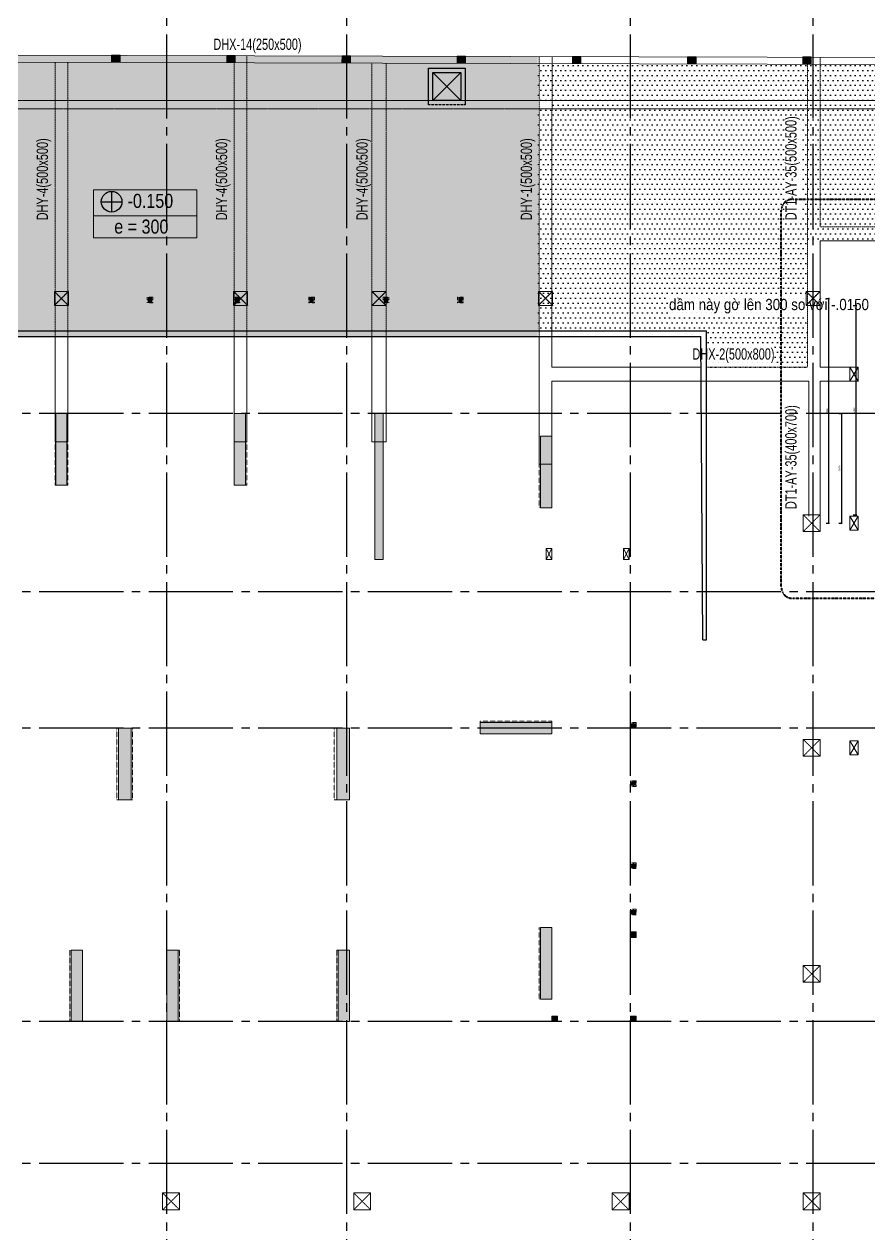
# Model space of a CAD drawing. Header units: millimetres. Extents: x 397144 to 10081729, y 99180 to 1327802.
# Drawn here: x 4982963 to 5013021, y 591356 to 634426 of the extents above; entities that cross this region are included whole.
import ezdxf
from ezdxf.enums import TextEntityAlignment as Align

# ---------------------------------------------------------------- set-up
doc = ezdxf.new("R2010")
doc.units = ezdxf.units.MM
doc.header["$PDSIZE"] = -10
for name, pattern in [('CHG_XX_Cot_Tang 1$0$CENTER', [20.2, 12.7, -2.5, 2.5, -2.5]), ('CHG_XX_Cot_Tang 1$0$CENTER2', [28.575, 19.05, -3.175, 3.175, -3.175]), ('CHG_XX_Cot_Tang 1$0$HIDDEN', [0.375, 0.25, -0.125]), ('CHG_XX_Cot_Tang 1$0$MB_Luoi truc$0$HTT Hidden 21', [3, 2, -1]), ('CHG_XX_Damsan_Tang 1_-0.150$0$HIDDEN', [0.375, 0.25, -0.125]), ('CHG_XX_Damsan_Tang 1_-0.150$0$HTT Hidden 10.5', [1.5, 1, -0.5]), ('CHG_XX_Luoi truc$0$MB_Luoi truc$0$Center101', [13, 10, -1, 1, -1]), ('DIVIDE2', [15.875, 6.35, -3.175, 0, -3.175, 0, -3.175]), ('HIDDEN5', [2.8375, 1.25, -1.5875])]:
    doc.linetypes.add(name, pattern=pattern)
doc.layers.get('0').update_dxf_attribs({"linetype": 'CONTINUOUS'})
doc.layers.get('Defpoints').update_dxf_attribs({"color": 12, "linetype": 'CONTINUOUS'})
for name, color, linetype, lineweight in [('$0$DBAO', 3, 'CONTINUOUS', 13), ('$0$TTP-TEXT', 30, 'CONTINUOUS', 5), ("'S_General_Dim_Internal", 1, 'CONTINUOUS', 18), ("'S_General_Divide_3 Intermediate", 3, 'DIVIDE2', 40), ("CHG_XX_Cot_Tang 1$0$'S_Steel_Cont_2 Normal", 2, 'CONTINUOUS', 25), ("CHG_XX_Cot_Tang 1$0$'S_Steel_Cont_2 Normal_Plate", 150, 'CONTINUOUS', 15), ('CHG_XX_Cot_Tang 1$0$Ap0311_H', 8, 'CONTINUOUS', 15), ('CHG_XX_Cot_Tang 1$0$Cot thep', 51, 'CONTINUOUS', 15), ('CHG_XX_Cot_Tang 1$0$Net thay Tuong', 3, 'CONTINUOUS', 20), ('CHG_XX_Cot_Tang 1$0$NS-Pier', 150, 'CONTINUOUS', 9), ('CHG_XX_Cot_Tang 1$0$NS-Pier @ 1', 150, 'CONTINUOUS', 9), ('CHG_XX_Cot_Tang 1$0$NS-Pier @ 100', 150, 'CONTINUOUS', 9), ('CHG_XX_Cot_Tang 1$0$NS-Pier @ 150', 150, 'CONTINUOUS', 9), ('CHG_XX_Cot_Tang 1$0$NS-Pier @ 200', 150, 'CONTINUOUS', 9), ('CHG_XX_Cot_Tang 1$0$NS-Pier @ 350', 150, 'CONTINUOUS', 9), ('CHG_XX_Cot_Tang 1$0$S_Concrete_Cont_2 Normal', 2, 'CONTINUOUS', 13), ("CHG_XX_Damsan_Tang 1_-0.150$0$'S_Concrete_Cont_2 Normal", 2, 'CONTINUOUS', 13), ("CHG_XX_Damsan_Tang 1_-0.150$0$'S_General_Hidden_1 Thin", 1, 'CHG_XX_Damsan_Tang 1_-0.150$0$HIDDEN', 18), ('CHG_XX_Damsan_Tang 1_-0.150$0$DMo', 9, 'CHG_XX_Damsan_Tang 1_-0.150$0$HIDDEN', 9), ('STICK', 1, 'CONTINUOUS', 9), ('TEXT', 7, 'CONTINUOUS', 15)]:
    doc.layers.add(name, color=color, linetype=linetype, lineweight=lineweight)
for name, color, linetype in [('$0$GHI CHU', 7, 'CONTINUOUS'), ("CHG_XX_Cot_Tang 1$0$'S_Concrete_Center_1", 8, 'CHG_XX_Cot_Tang 1$0$CENTER2'), ("CHG_XX_Cot_Tang 1$0$'S_Steel_ Bold", 8, 'CONTINUOUS'), ('CHG_XX_Cot_Tang 1$0$cot 500 dung +850', 1, 'CONTINUOUS'), ('CHG_XX_Cot_Tang 1$0$mb_cot tang 1-3$0$Concrete Line', 6, 'CONTINUOUS'), ('CHG_XX_Cot_Tang 1$0$Vach VH3', 3, 'CONTINUOUS'), ("CHG_XX_Damsan_Tang 1_-0.150$0$'S_General_Hatch_8", 8, 'CONTINUOUS'), ('CHG_XX_Damsan_Tang 1_-0.150$0$DTE-H-GDRAIN WATER', 1, 'CHG_XX_Damsan_Tang 1_-0.150$0$HTT Hidden 10.5'), ('CHG_XX_Luoi truc$0$Grid', 34, 'CONTINUOUS'), ('CHG_XX_Luoi truc$0$Grid Line', 8, 'CHG_XX_Luoi truc$0$MB_Luoi truc$0$Center101'), ('dim', 1, 'CONTINUOUS')]:
    doc.layers.add(name, color=color, linetype=linetype)
doc.layers.add('KTH', color=7, linetype='CONTINUOUS', lineweight=5, true_color=0x004d99)
doc.styles.add('$0$TTP-HelCon', font='VHELVCN_0.TTF')
doc.styles.add('arial', font='arial.ttf')
doc.styles.add('CHG_XX_Luoi truc$0$MB_Luoi truc$0$Grid A-F$0$VNI-HelveCB', font='VHELVCB_0.TTF')
doc.styles.add('TTP-HelCon', font='VHELVCN_0.TTF')
doc.dimstyles.new('RHE_200', dxfattribs={"dimscale": 200, "dimtxt": 1.5, "dimasz": 0.5, "dimexe": 0, "dimexo": 0, "dimgap": 0.75, "dimtad": 1, "dimdec": 0, "dimrnd": 10, "dimzin": 9, "dimdsep": 46, "dimtxsty": 'arial', "dimblk1": 'DIMDOT', "dimblk2": 'DIMDOT', "dimsah": 1, "dimcen": 1, "dimdle": 3, "dimclre": 8, "dimclrt": 51, "dimadec": 0, "dimazin": 0, "dimtfac": 1, "dimtdec": 0, "dimtix": 1, "dimtmove": 2, "dimatfit": 3, "dimldrblk": 'DIMPIJL', "dimfxl": 1, "dimtvp": 1.8, "dimtolj": 1, "dimtzin": 0, "dimarcsym": 0})
doc.dimstyles.new('TTP-25', dxfattribs={"dimscale": 25, "dimtxt": 2.5, "dimasz": 1, "dimexe": 1, "dimexo": 1, "dimgap": 0.09, "dimtad": 0, "dimdec": 4, "dimrnd": 5, "dimzin": 9, "dimdsep": 46, "dimtxsty": 'TTP-HelCon', "dimblk": 'Stick1', "dimcen": 0.09, "dimdle": 1.5, "dimclrd": 256, "dimclre": 256, "dimclrt": 7, "dimadec": 0, "dimazin": 0, "dimtfac": 1, "dimtdec": 4, "dimtmove": 0, "dimatfit": 3, "dimldrblk": '_ArchTick1', "dimfxl": 1, "dimtvp": 1, "dimtolj": 1, "dimtzin": 0, "dimarcsym": 0})

# ---------------------------------------------------------------- blocks, each defined once
blk = doc.blocks.new('*U882')
at = {"layer": 'CHG_XX_Cot_Tang 1$0$NS-Pier @ 1'}
h = blk.add_hatch(color=256, dxfattribs=at)
h.dxf.hatch_style = 1
h.paths.add_polyline_path([(400, 0), (0, 0), (0, -2550), (400, -2550)])
at = {"layer": 'CHG_XX_Cot_Tang 1$0$NS-Pier @ 100'}
h = blk.add_hatch(color=256, dxfattribs=at)
h.dxf.hatch_style = 1
h.paths.add_polyline_path([(400, 0), (0, 0), (0, -2550), (400, -2550)])
at = {"layer": 'CHG_XX_Cot_Tang 1$0$NS-Pier @ 150'}
h = blk.add_hatch(color=256, dxfattribs=at)
h.dxf.hatch_style = 1
h.paths.add_polyline_path([(400, 0), (0, 0), (0, -2550), (400, -2550)])
at = {"layer": 'CHG_XX_Cot_Tang 1$0$NS-Pier @ 200'}
h = blk.add_hatch(color=256, dxfattribs=at)
h.dxf.hatch_style = 1
h.paths.add_polyline_path([(400, 0), (0, 0), (0, -2550), (400, -2550)])
at = {"layer": 'CHG_XX_Cot_Tang 1$0$NS-Pier @ 350'}
h = blk.add_hatch(color=256, dxfattribs=at)
h.dxf.hatch_style = 1
h.paths.add_polyline_path([(400, 0), (0, 0), (0, -2550), (400, -2550)])
blk = doc.blocks.new('CHG_XX_Cot_Tang 1$0$Block A_C450x2250')
at = {"layer": 'CHG_XX_Cot_Tang 1$0$NS-Pier', "color": 9, "linetype": 'CHG_XX_Cot_Tang 1$0$MB_Luoi truc$0$HTT Hidden 21'}
blk.add_lwpolyline([(0, 0), (-50, 0), (-50, -2550), (0, -2550)], dxfattribs=at)
at = {"layer": 'CHG_XX_Cot_Tang 1$0$NS-Pier'}
blk.add_lwpolyline([(400, -2550), (0, -2550), (0, 0), (400, 0)], close=True, dxfattribs=at)
blk.add_blockref('*U882', (0, 0), dxfattribs=at)
blk = doc.blocks.new('CHG_XX_Cot_Tang 1$0$Block A_C5200x300')
at = {"layer": 'CHG_XX_Cot_Tang 1$0$NS-Pier'}
h = blk.add_hatch(color=13, dxfattribs=at)
h.dxf.hatch_style = 1
h.paths.add_polyline_path([(300, 0), (0, 0), (0, -5200), (300, -5200)])
blk.add_lwpolyline([(300, 0), (0, 0), (0, -5200), (300, -5200)], close=True, dxfattribs=at)
blk = doc.blocks.new('CHG_XX_Cot_Tang 1$0$HoBoi_C600x600')
at = {"layer": 'CHG_XX_Cot_Tang 1$0$NS-Pier', "linetype": 'CHG_XX_Cot_Tang 1$0$MB_Luoi truc$0$HTT Hidden 21'}
for p, q in [((300, 300), (-300, -300)), ((-300, 300), (300, -300))]:
    blk.add_line(p, q, dxfattribs=at)
at = {"layer": 'CHG_XX_Cot_Tang 1$0$NS-Pier'}
blk.add_lwpolyline([(300, -300), (300, 300), (-300, 300), (-300, -300)], close=True, dxfattribs=at)
blk = doc.blocks.new('*U883')
at = {"layer": 'CHG_XX_Cot_Tang 1$0$NS-Pier @ 1'}
h = blk.add_hatch(color=256, dxfattribs=at)
h.dxf.hatch_style = 1
h.paths.add_polyline_path([(200, 0), (-200, 0), (-200, -2550), (200, -2550)])
at = {"layer": 'CHG_XX_Cot_Tang 1$0$NS-Pier @ 100'}
h = blk.add_hatch(color=256, dxfattribs=at)
h.dxf.hatch_style = 1
h.paths.add_polyline_path([(200, 0), (-200, 0), (-200, -2550), (200, -2550)])
at = {"layer": 'CHG_XX_Cot_Tang 1$0$NS-Pier @ 150'}
h = blk.add_hatch(color=256, dxfattribs=at)
h.dxf.hatch_style = 1
h.paths.add_polyline_path([(200, 0), (-200, 0), (-200, -2550), (200, -2550)])
at = {"layer": 'CHG_XX_Cot_Tang 1$0$NS-Pier @ 200'}
h = blk.add_hatch(color=256, dxfattribs=at)
h.dxf.hatch_style = 1
h.paths.add_polyline_path([(200, 0), (-200, 0), (-200, -2550), (200, -2550)])
at = {"layer": 'CHG_XX_Cot_Tang 1$0$NS-Pier @ 350'}
h = blk.add_hatch(color=256, dxfattribs=at)
h.dxf.hatch_style = 1
h.paths.add_polyline_path([(200, 0), (-200, 0), (-200, -2550), (200, -2550)])
blk = doc.blocks.new('CHG_XX_Cot_Tang 1$0$400x2250_cen')
at = {"layer": 'CHG_XX_Cot_Tang 1$0$NS-Pier', "color": 9, "linetype": 'CHG_XX_Cot_Tang 1$0$MB_Luoi truc$0$HTT Hidden 21'}
for points in [[(-200, 0), (-225, 0), (-225, -2550), (-200, -2550)], [(200, 0), (225, 0), (225, -2550), (200, -2550)]]:
    blk.add_lwpolyline(points, dxfattribs=at)
at = {"layer": 'CHG_XX_Cot_Tang 1$0$NS-Pier'}
blk.add_lwpolyline([(200, -2550), (-200, -2550), (-200, 0), (200, 0)], close=True, dxfattribs=at)
blk.add_blockref('*U883', (0, 0), dxfattribs=at)
blk = doc.blocks.new('CHG_XX_Cot_Tang 1$0$500x500')
at = {"color": 1, "linetype": 'CHG_XX_Cot_Tang 1$0$MB_Luoi truc$0$HTT Hidden 21'}
for p, q in [((250, 250), (-250, -250)), ((-250, 250), (250, -250))]:
    blk.add_line(p, q, dxfattribs=at)
at = {"layer": 'CHG_XX_Cot_Tang 1$0$NS-Pier', "color": 1}
blk.add_lwpolyline([(250, -250), (250, 250), (-250, 250), (-250, -250)], close=True, dxfattribs=at)
blk = doc.blocks.new('*U869')
at = {"layer": "CHG_XX_Cot_Tang 1$0$'S_Steel_ Bold", "linetype": 'CHG_XX_Cot_Tang 1$0$CENTER', "ltscale": 0.05}
for p, q in [((-13, 0), (13, 0)), ((0, 13), (0, -13))]:
    blk.add_line(p, q, dxfattribs=at)
at = {"layer": "CHG_XX_Cot_Tang 1$0$'S_Steel_ Bold", "color": 1}
blk.add_circle((0, 0), 7, dxfattribs=at)
blk = doc.blocks.new('CHG_XX_Cot_Tang 1$0$A$C42BB3C5E')
at = {"color": 8, "linetype": 'CHG_XX_Cot_Tang 1$0$MB_Luoi truc$0$HTT Hidden 21'}
blk.add_lwpolyline([(-75, -113), (125, -113), (125, 87), (-75, 87)], close=True, dxfattribs=at)
at = {"layer": "CHG_XX_Cot_Tang 1$0$'S_Concrete_Center_1"}
for p, q in [((25, 63), (25, -88)), ((125, -13), (-83, -13))]:
    blk.add_line(p, q, dxfattribs=at)
at = {"layer": "CHG_XX_Cot_Tang 1$0$'S_Steel_Cont_2 Normal"}
blk.add_lwpolyline([(-37, -15, 0.414214), (-43, -21), (-43, -50), (-50, -50), (-50, 25), (-43, 25), (-43, -4, 0.414214), (-37, -10), (87, -10, 0.414214), (93, -4), (93, 25), (100, 25), (100, -50), (93, -50), (93, -21, 0.414214), (87, -15)], format="xyb", close=True, dxfattribs=at)
at = {"layer": "CHG_XX_Cot_Tang 1$0$'S_Steel_Cont_2 Normal_Plate"}
blk.add_lwpolyline([(115, 45), (115, -70), (-65, -70), (-65, 45)], close=True, dxfattribs=at)
at = {"layer": "CHG_XX_Cot_Tang 1$0$'S_Steel_ Bold"}
for p in [(-10, 20), (60, 20)]:
    blk.add_blockref('*U869', p, dxfattribs=at)
at = {"layer": "CHG_XX_Cot_Tang 1$0$'S_Steel_ Bold", "xscale": -1, "rotation": 180}
for p in [(-10, -45), (60, -45)]:
    blk.add_blockref('*U869', p, dxfattribs=at)
blk = doc.blocks.new('CHG_XX_Cot_Tang 1$0$net pergola')
at = {"layer": 'CHG_XX_Cot_Tang 1$0$Net thay Tuong', "rotation": 270}
for p in [(3144, 104825), (6244, 104825), (8894, 104825), (11544, 104825), (14194, 104825)]:
    blk.add_blockref('CHG_XX_Cot_Tang 1$0$A$C42BB3C5E', p, dxfattribs=at)
at = {"layer": 'CHG_XX_Cot_Tang 1$0$Net thay Tuong'}
for p in [(20307, 89660), (20307, 87588), (20307, 84663), (20307, 83013)]:
    blk.add_blockref('CHG_XX_Cot_Tang 1$0$A$C42BB3C5E', p, dxfattribs=at)
blk = doc.blocks.new('CHG_XX_Cot_Tang 1$0$cot ram doc')
at = {"layer": 'CHG_XX_Cot_Tang 1$0$NS-Pier', "ltscale": 0.8}
for p, q in [((250, 150), (-250, -150)), ((-250, 150), (250, -150))]:
    blk.add_line(p, q, dxfattribs=at)
blk.add_lwpolyline([(-250, 150), (250, 150), (250, -150), (-250, -150)], close=True, dxfattribs=at)
blk = doc.blocks.new('CHG_XX_Cot_Tang 1$0$cot thong gio')
at = {"layer": 'CHG_XX_Cot_Tang 1$0$S_Concrete_Cont_2 Normal', "color": 3, "ltscale": 0.8}
blk.add_lwpolyline([(-100, -70), (100, -70), (100, 130), (-100, 130)], close=True, dxfattribs=at)
blk.add_solid([(-100, 130), (-100, -70), (100, 130), (100, -70)], dxfattribs=at)
blk = doc.blocks.new('*U884')
at = {"layer": 'CHG_XX_Cot_Tang 1$0$NS-Pier @ 1'}
h = blk.add_hatch(color=256, dxfattribs=at)
h.dxf.hatch_style = 1
h.paths.add_polyline_path([(0, 0), (-450, 0), (-450, -2550), (0, -2550)])
at = {"layer": 'CHG_XX_Cot_Tang 1$0$NS-Pier @ 100'}
h = blk.add_hatch(color=256, dxfattribs=at)
h.dxf.hatch_style = 1
h.paths.add_polyline_path([(0, 0), (-450, 0), (-450, -2550), (0, -2550)])
at = {"layer": 'CHG_XX_Cot_Tang 1$0$NS-Pier @ 150'}
h = blk.add_hatch(color=256, dxfattribs=at)
h.dxf.hatch_style = 1
h.paths.add_polyline_path([(0, 0), (-450, 0), (-450, -2550), (0, -2550)])
at = {"layer": 'CHG_XX_Cot_Tang 1$0$NS-Pier @ 200'}
h = blk.add_hatch(color=256, dxfattribs=at)
h.dxf.hatch_style = 1
h.paths.add_polyline_path([(0, 0), (-450, 0), (-450, -2550), (0, -2550)])
at = {"layer": 'CHG_XX_Cot_Tang 1$0$NS-Pier @ 350'}
h = blk.add_hatch(color=256, dxfattribs=at)
h.dxf.hatch_style = 1
h.paths.add_polyline_path([(0, 0), (-450, 0), (-450, -2550), (0, -2550)])
blk = doc.blocks.new('CHG_XX_Cot_Tang 1$0$C550x2550')
at = {"layer": 'CHG_XX_Cot_Tang 1$0$NS-Pier', "color": 9, "linetype": 'CHG_XX_Cot_Tang 1$0$MB_Luoi truc$0$HTT Hidden 21'}
blk.add_lwpolyline([(-450, 0), (-550, 0), (-550, -2550), (-450, -2550)], dxfattribs=at)
at = {"layer": 'CHG_XX_Cot_Tang 1$0$NS-Pier'}
blk.add_lwpolyline([(0, -2550), (-450, -2550), (-450, 0), (0, 0)], close=True, dxfattribs=at)
blk.add_blockref('*U884', (0, 0), dxfattribs=at)
blk = doc.blocks.new('*U885')
at = {"layer": 'CHG_XX_Cot_Tang 1$0$NS-Pier @ 1'}
h = blk.add_hatch(color=256, dxfattribs=at)
h.dxf.hatch_style = 1
h.paths.add_polyline_path([(225, 0), (-225, 0), (-225, -2550), (225, -2550)])
at = {"layer": 'CHG_XX_Cot_Tang 1$0$NS-Pier @ 100'}
h = blk.add_hatch(color=256, dxfattribs=at)
h.dxf.hatch_style = 1
h.paths.add_polyline_path([(225, 0), (-225, 0), (-225, -2550), (225, -2550)])
at = {"layer": 'CHG_XX_Cot_Tang 1$0$NS-Pier @ 150'}
h = blk.add_hatch(color=256, dxfattribs=at)
h.dxf.hatch_style = 1
h.paths.add_polyline_path([(225, 0), (-225, 0), (-225, -2550), (225, -2550)])
at = {"layer": 'CHG_XX_Cot_Tang 1$0$NS-Pier @ 200'}
h = blk.add_hatch(color=256, dxfattribs=at)
h.dxf.hatch_style = 1
h.paths.add_polyline_path([(225, 0), (-225, 0), (-225, -2550), (225, -2550)])
at = {"layer": 'CHG_XX_Cot_Tang 1$0$NS-Pier @ 350'}
h = blk.add_hatch(color=256, dxfattribs=at)
h.dxf.hatch_style = 1
h.paths.add_polyline_path([(225, 0), (-225, 0), (-225, -2550), (225, -2550)])
blk = doc.blocks.new('CHG_XX_Cot_Tang 1$0$450x2550_cen')
at = {"layer": 'CHG_XX_Cot_Tang 1$0$NS-Pier', "color": 9, "linetype": 'CHG_XX_Cot_Tang 1$0$MB_Luoi truc$0$HTT Hidden 21'}
for points in [[(-225, 0), (-275, 0), (-275, -2550), (-225, -2550)], [(225, 0), (275, 0), (275, -2550), (225, -2550)]]:
    blk.add_lwpolyline(points, dxfattribs=at)
at = {"layer": 'CHG_XX_Cot_Tang 1$0$NS-Pier'}
blk.add_lwpolyline([(225, -2550), (-225, -2550), (-225, 0), (225, 0)], close=True, dxfattribs=at)
blk.add_blockref('*U885', (0, 0), dxfattribs=at)
blk = doc.blocks.new('*U880')
at = {"layer": 'CHG_XX_Luoi truc$0$Grid Line'}
blk.add_line((0, 0), (0, 608), dxfattribs=at)
at = {"layer": 'CHG_XX_Luoi truc$0$Grid', "lineweight": -2, "style": 'CHG_XX_Luoi truc$0$MB_Luoi truc$0$Grid A-F$0$VNI-HelveCB'}
for tag, p in [('GRIDSUB', (0, 617)), ('GRID', (0, -9))]:
    blk.add_attdef(tag, text='', height=5, dxfattribs=at).set_placement(p, align=Align.MIDDLE)
blk = doc.blocks.new('*U875')
at = {"layer": 'CHG_XX_Luoi truc$0$Grid Line'}
blk.add_line((0, 0), (0, 608), dxfattribs=at)
at = {"layer": 'CHG_XX_Luoi truc$0$Grid', "lineweight": -2, "style": 'CHG_XX_Luoi truc$0$MB_Luoi truc$0$Grid A-F$0$VNI-HelveCB'}
for tag, p in [('GRIDSUB', (0, 617)), ('GRID', (0, -9))]:
    blk.add_attdef(tag, text='', height=5, dxfattribs=at).set_placement(p, align=Align.MIDDLE)
blk = doc.blocks.new('*U877')
at = {"layer": 'CHG_XX_Luoi truc$0$Grid Line'}
blk.add_line((0, 0), (0, 438), dxfattribs=at)
at = {"layer": 'CHG_XX_Luoi truc$0$Grid', "lineweight": -2, "style": 'CHG_XX_Luoi truc$0$MB_Luoi truc$0$Grid A-F$0$VNI-HelveCB'}
for tag, p in [('GRIDSUB', (0, 447)), ('GRID', (0, -9))]:
    blk.add_attdef(tag, text='', height=5, dxfattribs=at).set_placement(p, align=Align.MIDDLE)
blk = doc.blocks.new('CHG_XX_Luoi truc')
at = {"layer": 'CHG_XX_Luoi truc$0$Grid', "xscale": 300, "yscale": 300, "zscale": 300}
for name, p in [('*U875', (38150, -12747)), ('*U875', (44550, -12747)), ('*U875', (54650, -12747)), ('*U880', (61150, -12747))]:
    blk.add_blockref(name, p, dxfattribs=at)
at = {"layer": 'CHG_XX_Luoi truc$0$Grid', "xscale": 300.0000000000013, "yscale": 300.0000000000013, "zscale": 300.0000000000013, "rotation": 90}
for p in [(110703, 152250), (110703, 145900), (110703, 141050), (110703, 130600), (110703, 125550)]:
    blk.add_blockref('*U877', p, dxfattribs=at)
blk = doc.blocks.new('CHG_XX_Cot_Tang 1')
at = {"layer": 'CHG_XX_Cot_Tang 1$0$NS-Pier'}
for p, q in [((51650, 147450), (51850, 147050)), ((51650, 147050), (51850, 147450)), ((54400, 147450), (54600, 147050)), ((54400, 147050), (54600, 147450))]:
    blk.add_line(p, q, dxfattribs=at)
at = {"layer": 'CHG_XX_Cot_Tang 1$0$NS-Pier', "linetype": 'Continuous', "ltscale": 5}
blk.add_lwpolyline([(-300, 85450), (-10900, 85450), (-10900, 163400), (99639.2, 163400), (106050, 158254.3), (106050, -6022), (103575.5, -9000), (32350, -9000), (32350, 84050), (-300, 84050)], close=True, dxfattribs=at)
at = {"layer": 'CHG_XX_Cot_Tang 1$0$NS-Pier', "linetype": 'CHG_XX_Cot_Tang 1$0$HIDDEN', "ltscale": 5}
blk.add_lwpolyline([(32650, 84350), (0, 84350), (0, 85750), (-10600, 85750), (-10600, 163100), (99533.7, 163100), (105750, 158110.4), (105750, -5913.6), (103434.7, -8700), (32650, -8700), (32650, 84350), (32650, -8700), (103404.7, -8700)], dxfattribs=at)
at = {"layer": 'CHG_XX_Cot_Tang 1$0$NS-Pier'}
for points in [[(51650, 147050), (51850, 147050), (51850, 147450), (51650, 147450)], [(54400, 147050), (54600, 147050), (54600, 147450), (54400, 147450)]]:
    blk.add_lwpolyline(points, close=True, dxfattribs=at)
at = {"layer": 'CHG_XX_Cot_Tang 1$0$Vach VH3'}
for p, q in [((0, 155200.1), (57350, 155200.1)), ((57350.7, 144200), (57350, 155200.1)), ((199.6, 155000.1), (57150, 155000.1)), ((57225.7, 144200), (57150, 155000.1)), ((57225.7, 144200), (57350.7, 144200))]:
    blk.add_line(p, q, dxfattribs=at)
at = {"layer": 'CHG_XX_Cot_Tang 1$0$Ap0311_H', "rotation": 270}
for p in [(62600, 153650.1), (62600, 153650.1), (62600, 148350), (62600, 140350)]:
    blk.add_blockref('CHG_XX_Cot_Tang 1$0$cot ram doc', p, dxfattribs=at)
at = {"layer": 'CHG_XX_Cot_Tang 1$0$cot 500 dung +850'}
for p in [(34398, 156350), (40775, 156350), (45700, 156350), (51625, 156350), (61150, 156350)]:
    blk.add_blockref('CHG_XX_Cot_Tang 1$0$500x500', p, dxfattribs=at)
at = {"layer": 'CHG_XX_Cot_Tang 1$0$Cot thep'}
blk.add_blockref('CHG_XX_Cot_Tang 1$0$net pergola', (34418.2, 51500), dxfattribs=at)
at = {"layer": 'CHG_XX_Cot_Tang 1$0$mb_cot tang 1-3$0$Concrete Line'}
for p in [(61100, 148349.9), (61100, 140350), (61100, 132300), (38300, 124200), (45100, 124200), (54300, 124200), (61100, 124200)]:
    blk.add_blockref('CHG_XX_Cot_Tang 1$0$HoBoi_C600x600', p, dxfattribs=at)
at = {"layer": 'CHG_XX_Cot_Tang 1$0$NS-Pier'}
for name, p in [('CHG_XX_Luoi truc', (0, 0)), ('CHG_XX_Cot_Tang 1$0$400x2250_cen', (34395, 152250)), ('CHG_XX_Cot_Tang 1$0$Block A_C5200x300', (45550, 152250)), ('CHG_XX_Cot_Tang 1$0$Block A_C450x2250', (51450, 151450)), ('CHG_XX_Cot_Tang 1$0$450x2550_cen', (36650, 141050)), ('CHG_XX_Cot_Tang 1$0$C550x2550', (44650, 141050)), ('CHG_XX_Cot_Tang 1$0$Block A_C450x2250', (51450, 133950)), ('CHG_XX_Cot_Tang 1$0$Block A_C450x2250', (34750, 133150)), ('CHG_XX_Cot_Tang 1$0$Block A_C450x2250', (44250.2, 133150))]:
    blk.add_blockref(name, p, dxfattribs=at)
at = {"layer": 'CHG_XX_Cot_Tang 1$0$NS-Pier', "xscale": -1}
for p in [(40950, 152250), (38550, 133150.2)]:
    blk.add_blockref('CHG_XX_Cot_Tang 1$0$Block A_C450x2250', p, dxfattribs=at)
at = {"layer": 'CHG_XX_Cot_Tang 1$0$NS-Pier', "xscale": -1, "rotation": 90}
blk.add_blockref('CHG_XX_Cot_Tang 1$0$Block A_C450x2250', (49299.8, 141250), dxfattribs=at)
at = {"layer": 'CHG_XX_Cot_Tang 1$0$S_Concrete_Cont_2 Normal'}
for p in [(54749.9, 133669.6), (51950, 130669.6), (54749.9, 130669.6)]:
    blk.add_blockref('CHG_XX_Cot_Tang 1$0$cot thong gio', p, dxfattribs=at)
blk = doc.blocks.new('CHG_XX_Damsan_Tang 1_-0.150$0$cot rào')
at = {"layer": "CHG_XX_Damsan_Tang 1_-0.150$0$'S_Concrete_Cont_2 Normal", "ltscale": 0.8}
blk.add_lwpolyline([(-150, -125), (150, -125), (150, 125), (-150, 125)], close=True, dxfattribs=at)
at = {"layer": 'CHG_XX_Damsan_Tang 1_-0.150$0$DMo', "ltscale": 0.8}
blk.add_solid([(-150, 125), (-150, -125), (150, 125), (150, -125)], dxfattribs=at)
blk = doc.blocks.new('*U791')
at = {"layer": 'CHG_XX_Damsan_Tang 1_-0.150$0$DMo', "ltscale": 0.8, "rotation": 359.852939534937}
blk.add_blockref('CHG_XX_Damsan_Tang 1_-0.150$0$cot rào', (-25, -25), dxfattribs=at)
blk = doc.blocks.new('*U792')
at = {"layer": 'CHG_XX_Damsan_Tang 1_-0.150$0$DMo', "color": 0, "linetype": 'ByBlock', "lineweight": -2, "transparency": 16777216}
for p in [(8200, -21), (12300, -32), (16400, -42), (20500, -53), (24600, -63), (28700, -74), (32800, -84)]:
    blk.add_blockref('*U791', p, dxfattribs=at)
blk = doc.blocks.new('CHG_XX_Damsan_Tang 1_-0.150$0$ho ga nuoc mua')
at = {"layer": 'CHG_XX_Damsan_Tang 1_-0.150$0$DTE-H-GDRAIN WATER', "color": 2, "linetype": 'Continuous', "ltscale": 0.5}
for p, q in [((-650, -650), (-650, 650)), ((-650, 650), (650, 650)), ((-500, 500), (500, -500)), ((-500, -500), (500, 500)), ((650, 650), (650, -650))]:
    blk.add_line(p, q, dxfattribs=at)
at = {"layer": 'CHG_XX_Damsan_Tang 1_-0.150$0$DTE-H-GDRAIN WATER'}
blk.add_line((650, -650), (-650, -650), dxfattribs=at)
at = {"layer": 'CHG_XX_Damsan_Tang 1_-0.150$0$DTE-H-GDRAIN WATER', "color": 2, "linetype": 'Continuous', "ltscale": 0.5, "flags": 128}
blk.add_lwpolyline([(-500, -500), (-500, 500), (500, 500), (500, -500)], close=True, dxfattribs=at)
blk = doc.blocks.new('CHG_XX_Damsan_Tang 1_-0.150$0$A$C1d321f71')
at = {"layer": 'CHG_XX_Damsan_Tang 1_-0.150$0$DTE-H-GDRAIN WATER'}
blk.add_blockref('CHG_XX_Damsan_Tang 1_-0.150$0$ho ga nuoc mua', (48112, 163000), dxfattribs=at)
blk = doc.blocks.new('CHG_XX_Damsan_Tang 1_-0.150')
at = {"layer": "CHG_XX_Damsan_Tang 1_-0.150$0$'S_General_Hatch_8", "ltscale": 0.8}
h = blk.add_hatch(dxfattribs=at)
h.set_pattern_fill('DOTS', color=256, scale=111)
h.paths.add_polyline_path([(-10694.48619, 163900.00043), (-9694.48619, 164400.00043), (-9694.48619, 163400.00043)], flags=17)
h.paths.add_polyline_path([(48611.69346, 164400.00001), (48111.69346, 163900.00001), (47611.69346, 164400.00001)], flags=16)
h.paths.add_polyline_path([(47611.69346, 164400.00001), (48111.69346, 163900.00001), (47611.69346, 163400.00001)], flags=16)
h.paths.add_polyline_path([(48611.69346, 163400.00001), (48111.69346, 163900.00001), (48611.69346, 164400.00001)], flags=16)
h.paths.add_polyline_path([(48111.69346, 163900.00001), (48611.69346, 163400.00001), (47611.69346, 163400.00001)], flags=16)
h.paths.add_polyline_path([(29666.65455, 163900.00001), (29166.65455, 164400.00001), (30166.65455, 164400.00001)], flags=16)
h.paths.add_polyline_path([(30166.65455, 164400.00001), (30166.65455, 163400.00001), (29666.65455, 163900.00001)], flags=16)
h.paths.add_polyline_path([(29666.65455, 163900.00001), (30166.65455, 163400.00001), (29166.65455, 163400.00001)], flags=16)
h.paths.add_polyline_path([(29666.65455, 163900.00001), (29166.65455, 163400.00001), (29166.65455, 164400.00001)], flags=16)
h.paths.add_polyline_path([(7834.44274, 164400), (8834.44274, 164400), (8334.44274, 163900)], flags=16)
h.paths.add_polyline_path([(8334.44274, 163900), (8834.44274, 164400), (8834.44274, 163400)], flags=16)
h.paths.add_polyline_path([(7834.44274, 163400), (8334.44274, 163900), (8834.44274, 163400)], flags=16)
h.paths.add_polyline_path([(7834.44274, 164400), (8334.44274, 163900), (7834.44274, 163400)], flags=16)
h.paths.add_polyline_path([(-9694.48619, 164400.00043), (-10694.48619, 163900.00043), (-9694.48619, 163400.00043), (-11193.75347, 163400.00043), (-11198.29007, 150650), (-3050.00001, 150649.99999), (-3050, 156097.89866), (0.00001, 156097.89866), (0.00001, 155200.08242), (51400, 155200.08242), (51350, 164962.58933), (-11863.24761, 165126.64121), (-11863.50493, 164403.45898)])
h = blk.add_hatch(dxfattribs=at)
h.set_pattern_fill('CROSS', color=256)
h.paths.add_polyline_path([(-3050.00001, 150650), (-3050, 156097.89866), (0.00001, 156097.89866), (0.00001, 155000.08242), (51350, 155000.08242), (51350, 164962.58933), (-11193.14034, 165123.18266), (-11198.29007, 150650)])
h = blk.add_hatch(dxfattribs=at)
h.set_pattern_fill('CROSS', color=256)
h.paths.add_polyline_path([(-3050.00001, 150649.99999), (-11198.29007, 150650)])
edge = h.paths.add_edge_path()
edge.add_line((-11193.14034, 165123.18266), (-11198.29007, 150650))
edge.add_line((-11193.14034, 165123.18266), (-11198.29007, 150650))
edge = h.paths.add_edge_path()
edge.add_line((51350, 164962.58933), (-11193.14034, 165123.18266))
edge.add_line((51350, 164962.58933), (-11193.14034, 165123.18266))
edge = h.paths.add_edge_path()
edge.add_line((51350, 155000.08242), (51350, 164962.58933))
edge.add_line((51350, 155000.08242), (51350, 164962.58933))
edge = h.paths.add_edge_path()
edge.add_line((0.00001, 155000.08242), (51350, 155000.08242))
edge.add_line((0.00001, 155000.08242), (51350, 155000.08242))
edge = h.paths.add_edge_path()
edge.add_line((0.00001, 156097.89866), (0.00001, 155000.08242))
edge.add_line((0.00001, 156097.89866), (0.00001, 155000.08242))
edge = h.paths.add_edge_path()
edge.add_line((-3050, 156097.89866), (0.00001, 156097.89866))
edge.add_line((-3050, 156097.89866), (0.00001, 156097.89866))
edge = h.paths.add_edge_path()
edge.add_line((-3050.00001, 150650), (-3050, 156097.89866))
edge.add_line((-3050.00001, 150650), (-3050, 156097.89866))
h = blk.add_hatch(dxfattribs=at)
h.set_pattern_fill('CROSS', color=256)
h.paths.add_polyline_path([(-3050.00001, 150650), (-3050, 156097.89866), (0.00001, 156097.89866), (0.00001, 155000.08242), (51350, 155000.08242), (51350, 164962.58933), (-11193.14034, 165123.18266), (-11198.29007, 150650)])
h = blk.add_hatch(dxfattribs=at)
h.set_pattern_fill('CROSS', color=256)
h.paths.add_polyline_path([(-3050.00001, 150650), (-3050, 156097.89866), (0.00001, 156097.89866), (0.00001, 155000.08242), (51350, 155000.08242), (51350, 164962.58933), (-11193.14034, 165123.18266), (-11198.29007, 150650)])
h = blk.add_hatch(dxfattribs=at)
h.set_pattern_fill('CROSS', color=256)
h.paths.add_polyline_path([(-3050.00001, 150650), (-3050, 156097.89866), (0.00001, 156097.89866), (0.00001, 155000.08242), (51350, 155000.08242), (51350, 164962.58933), (-11193.14034, 165123.18266), (-11198.29007, 150650)])
h = blk.add_hatch(dxfattribs=at)
h.set_pattern_fill('DOTS', color=256)
h.paths.add_polyline_path([(-3050.00001, 150650), (-3050, 156097.89866), (0.00001, 156097.89866), (0.00001, 155000.08242), (51350, 155000.08242), (51350, 164962.58933), (-11193.14034, 165123.18266), (-11198.29007, 150650)])
h = blk.add_hatch(dxfattribs=at)
h.set_pattern_fill('DOTS', color=256, scale=111)
h.paths.add_polyline_path([(51856.44674, 163100), (51350, 163100), (51350, 156600.00712), (51851.27338, 156600.00712)])
h.paths.add_polyline_path([(51857.72922, 164711.34949), (51350, 164712.65267), (51350, 163400), (51856.68551, 163400)])
h.paths.add_polyline_path([(51850.00001, 156100.00712), (51350, 156100.00712), (51350, 155200.08242), (51850.00001, 155200.08242)])
h.paths.add_polyline_path([(51850, 156600.00712), (51350, 156600.00712), (51350, 156100.00712), (51850, 156100.00712)])
h = blk.add_hatch(dxfattribs=at)
h.set_pattern_fill('DOTS', color=256, scale=111)
h.paths.add_polyline_path([(60900, 164687.49906), (51850, 164687.49906), (51850.15918, 155200.08242), (60950, 155214.60942)])
h = blk.add_hatch(dxfattribs=at)
h.set_pattern_fill('DOTS', color=256, scale=111)
h.paths.add_polyline_path([(60900, 158400), (69549.99999, 158400), (69549.99999, 164665.93882), (60900, 164665.93882)])
h = blk.add_hatch(dxfattribs=at)
h.set_pattern_fill('DOTS', color=256, scale=111)
h.set_pattern_definition([(0, (-7789.25, -6863.24), (88.10625, 176.2125), [0, -176.2125])])
h.paths.add_polyline_path([(57349.99926, 153900.13508), (60950, 153900.13508), (60950, 155148.1353), (57349.99926, 155200.08242)])
at = {"layer": "CHG_XX_Damsan_Tang 1_-0.150$0$'S_Concrete_Cont_2 Normal", "ltscale": 0.8}
for p, q in [((-12111.51905, 165125.53986), (69499.99999, 164916.06798)), ((69500, 164666.06716), (-12112.79833, 164875.54232)), ((61400, 158400), (68999.99999, 158400)), ((61400, 153900.13508), (61400, 158400)), ((57157.70591, 153900.13508), (51849.12455, 153900.13508)), ((62713.77715, 153900.13508), (61400, 153900.13508)), ((51850, 153400.12808), (61000, 153400)), ((61000, 153400.02469), (61000, 148600.00712)), ((61400, 148649.86279), (61400, 153400.01909)), ((61400, 153400.01909), (62763.77715, 153400))]:
    blk.add_line(p, q, dxfattribs=at)
at = {"layer": "CHG_XX_Damsan_Tang 1_-0.150$0$'S_Concrete_Cont_2 Normal", "ltscale": 10}
for p, q in [((51400, 155000.08242), (51400, 150450.00001)), ((51850, 153900.13508), (51850, 155000.08242)), ((51850, 150450.00001), (51850, 153400.12808)), ((51400, 150450.00001), (51850, 150450.00001))]:
    blk.add_line(p, q, dxfattribs=at)
at = {"layer": "CHG_XX_Damsan_Tang 1_-0.150$0$'S_Concrete_Cont_2 Normal", "ltscale": 10, "flags": 128}
for points in [[(34171.01042, 155000.08242), (34171.01042, 151250.00001), (34621.01042, 151250.00001), (34621.01042, 155000.08242)], [(40550, 155000.08242), (40550, 151250.00001), (41000, 151250.00001), (41000, 155000.08242)], [(45450, 155000.08242), (45450, 151250.00001), (45950, 151250.00001), (45950, 155000.08242)]]:
    blk.add_lwpolyline(points, dxfattribs=at)
at = {"layer": "CHG_XX_Damsan_Tang 1_-0.150$0$'S_General_Hidden_1 Thin", "ltscale": 10}
for p, q in [((51400, 164962.58933), (51400, 155000.08242)), ((51849.12455, 153900.13508), (51857.92819, 164961.3498)), ((60950, 164938.26989), (60950, 153900.13508)), ((61400, 158900), (61400, 164936.98655)), ((61400, 158900), (68999.99999, 158900)), ((51850, 155000.08242), (51850.00001, 155500.4224)), ((60950, 153900.13508), (57350.07838, 153900.13508))]:
    blk.add_line(p, q, dxfattribs=at)
at = {"layer": "CHG_XX_Damsan_Tang 1_-0.150$0$'S_General_Hidden_1 Thin", "ltscale": 10, "flags": 128}
for points in [[(40550, 164990.43797), (40550, 155000.08242)], [(41000, 155000.08242), (41000, 164989.15462)], [(34171.01042, 164756.7459), (34171.01042, 155000.08242)], [(34621.01042, 155000.08242), (34621.01042, 164755.59089)], [(45450, 164727.79617), (45450, 155000.08242)], [(45950, 155000.08242), (45950, 164726.51283)]]:
    blk.add_lwpolyline(points, dxfattribs=at)
at = {"layer": "CHG_XX_Damsan_Tang 1_-0.150$0$'S_General_Hatch_8", "ltscale": 0.8}
for name, p in [('CHG_XX_Cot_Tang 1', (0, 0)), ('CHG_XX_Damsan_Tang 1_-0.150$0$A$C1d321f71', (0, 899.97721))]:
    blk.add_blockref(name, p, dxfattribs=at)
at = {"layer": 'CHG_XX_Damsan_Tang 1_-0.150$0$DMo'}
blk.add_blockref('*U792', (28158.04086, 164932.35034), dxfattribs=at)
blk = doc.blocks.new('-0.15')
at = {"layer": '$0$GHI CHU'}
h = blk.add_hatch(color=256, dxfattribs=at)
h.dxf.hatch_style = 1
h.paths.add_polyline_path([(1008, -419, 0.414214), (640, -51), (640, -419)])
h.paths.add_polyline_path([(640, -788), (640, -419), (271, -419, 0.414214)])
at = {"layer": '$0$DBAO'}
for points in [[(0, 0), (0, -916), (3666, -916), (3666, 0)], [(0, -916), (0, -1700), (3666, -1700), (3666, -916)]]:
    blk.add_lwpolyline(points, close=True, dxfattribs=at)
at = {"layer": '$0$GHI CHU'}
for p, q in [((271, -419), (1008, -419)), ((640, -51), (640, -788))]:
    blk.add_line(p, q, dxfattribs=at)
blk.add_circle((640, -419), 368, dxfattribs=at)
at = {"layer": '$0$TTP-TEXT', "style": '$0$TTP-HelCon'}
for s, p in [('-0.150', (1206, -639)), ('e = 300', (733, -1555))]:
    blk.add_text(s, height=500, dxfattribs=at).set_placement(p)
blk = doc.blocks.new('DIMDOT')
for p, q in [((1, 0), (-1, 0)), ((0, -1), (0, 1))]:
    blk.add_line(p, q)
at = {"const_width": 0.5}
blk.add_lwpolyline([(-0.25, 0, 1), (0.25, 0, 1)], format="xyb", close=True, dxfattribs=at)
blk = doc.blocks.new('*D423')
at = {"layer": 'Defpoints', "color": 0, "transparency": 16777216}
for p in [(5012640, 621710), (5012640, 620560)]:
    blk.add_point(p, dxfattribs=at)
at = {"layer": 'TEXT', "color": 0, "lineweight": -2, "transparency": 16777216}
for p, q in [((4949890, 621810), (4949890, 621910)), ((4949890, 621710), (4949890, 620560)), ((4949890, 620460), (4949890, 620360))]:
    blk.add_line(p, q, dxfattribs=at)
at = {"layer": 'TEXT', "color": 8, "linetype": 'HIDDEN5', "lineweight": -2, "transparency": 16777216}
for p, q in [((4950008, 621710), (4949890, 621710)), ((4950008, 620560), (4949890, 620560))]:
    blk.add_line(p, q, dxfattribs=at)
at = {"layer": 'TEXT', "color": 0, "lineweight": -2, "transparency": 16777216, "xscale": 100, "yscale": 100, "zscale": 100}
for p, rotation in [((4949890, 621710), 270), ((4949890, 620560), 90)]:
    blk.add_blockref('DIMDOT', p, dxfattribs=dict(at, rotation=rotation))
at = {"layer": 'TEXT', "color": 51, "transparency": 16777216, "insert": (4949587, 621135), "char_height": 300, "attachment_point": 5, "rotation": 90, "style": 'arial', "bg_fill": 3, "box_fill_scale": 1.1, "bg_fill_color": 256, "bg_fill_true_color": 13158600, "bg_fill_transparency": 0}
blk.add_mtext('\\A1;1150', dxfattribs=at)
at = {"layer": 'Defpoints', "color": 0, "transparency": 16777216}
blk.add_point((4949890, 620560), dxfattribs=at)
blk = doc.blocks.new('DIMPIJL')
at = {"linetype": 'ByBlock'}
blk.add_solid([(-2.5, 0.42), (-2.5, -0.42), (0, 0)], dxfattribs=at)
blk = doc.blocks.new('Stick1')
at = {"layer": 'STICK'}
h = blk.add_hatch(color=256, dxfattribs=at)
edge = h.paths.add_edge_path()
edge.add_line((0.3, 0.5), (-0.5, -0.3))
edge.add_arc((-0.4, -0.4), 0.141, 135, 315)
edge.add_line((-0.3, -0.5), (0.5, 0.3))
edge.add_arc((0.4, 0.4), 0.141, 315, 495)
blk.add_line((1, 0), (-1, 0), dxfattribs=at)
blk.add_lwpolyline([(0.3, 0.5), (-0.5, -0.3, 1), (-0.3, -0.5), (0.5, 0.3, 1), (0.3, 0.5, 1)], format="xyb", dxfattribs=at)
blk = doc.blocks.new('*D778')
at = {"layer": 'Defpoints', "color": 0, "ltscale": 0.8, "transparency": 16777216}
for p in [(5012445, 624410), (5012445, 616960), (5012565, 616960)]:
    blk.add_point(p, dxfattribs=at)
at = {"layer": 'KTH', "lineweight": -2, "ltscale": 0.8, "transparency": 16777216}
for p, q in [((5012470, 624410), (5012590, 624410)), ((5012565, 624385), (5012565, 616985)), ((5012470, 616960), (5012590, 616960))]:
    blk.add_line(p, q, dxfattribs=at)
at = {"layer": 'KTH', "lineweight": -2, "ltscale": 0.8, "transparency": 16777216, "xscale": 25, "yscale": 25, "zscale": 25}
for p, rotation in [((5012565, 624410), 90), ((5012565, 616960), 270)]:
    blk.add_blockref('Stick1', p, dxfattribs=dict(at, rotation=rotation))
at = {"layer": 'KTH', "color": 7, "ltscale": 0.8, "transparency": 16777216, "insert": (5012501, 620685), "char_height": 62.5, "attachment_point": 5, "rotation": 90, "style": 'TTP-HelCon'}
blk.add_mtext('\\A1;7450', dxfattribs=at)
blk = doc.blocks.new('_ArchTick1')
at = {"color": 0, "const_width": 3.81}
blk.add_lwpolyline([(-12.7, -12.7), (12.7, 12.7)], dxfattribs=at)
blk = doc.blocks.new('*D779')
at = {"layer": 'Defpoints', "color": 0, "ltscale": 0.8, "transparency": 16777216}
for p in [(5011925, 620560), (5011925, 616660), (5012045, 616660)]:
    blk.add_point(p, dxfattribs=at)
at = {"layer": 'KTH', "lineweight": -2, "ltscale": 0.8, "transparency": 16777216}
for p, q in [((5011950, 620560), (5012070, 620560)), ((5012045, 620535), (5012045, 616685)), ((5011950, 616660), (5012070, 616660))]:
    blk.add_line(p, q, dxfattribs=at)
at = {"layer": 'KTH', "lineweight": -2, "ltscale": 0.8, "transparency": 16777216, "xscale": 25, "yscale": 25, "zscale": 25}
for p, rotation in [((5012045, 620560), 90), ((5012045, 616660), 270)]:
    blk.add_blockref('Stick1', p, dxfattribs=dict(at, rotation=rotation))
at = {"layer": 'KTH', "color": 7, "ltscale": 0.8, "transparency": 16777216, "insert": (5011982, 618610), "char_height": 62.5, "attachment_point": 5, "rotation": 90, "style": 'TTP-HelCon'}
blk.add_mtext('\\A1;3900', dxfattribs=at)
blk = doc.blocks.new('*D780')
at = {"layer": 'Defpoints', "color": 0, "ltscale": 0.8, "transparency": 16777216}
for p in [(5011481, 624660), (5011601, 624660), (5011481, 616660)]:
    blk.add_point(p, dxfattribs=at)
at = {"layer": 'KTH', "lineweight": -2, "ltscale": 0.8, "transparency": 16777216}
for p, q in [((5011506, 624660), (5011626, 624660)), ((5011601, 616685), (5011601, 624635)), ((5011506, 616660), (5011626, 616660))]:
    blk.add_line(p, q, dxfattribs=at)
at = {"layer": 'KTH', "lineweight": -2, "ltscale": 0.8, "transparency": 16777216, "xscale": 25, "yscale": 25, "zscale": 25}
for p, rotation in [((5011601, 624660), 90), ((5011601, 616660), 270)]:
    blk.add_blockref('Stick1', p, dxfattribs=dict(at, rotation=rotation))
at = {"layer": 'KTH', "color": 7, "ltscale": 0.8, "transparency": 16777216, "insert": (5011537, 620660), "char_height": 62.5, "attachment_point": 5, "rotation": 90, "style": 'TTP-HelCon'}
blk.add_mtext('\\A1;8000', dxfattribs=at)

msp = doc.modelspace()

# ---------------------------------------------------------------- linework, layer by layer
at = {"layer": "'S_General_Divide_3 Intermediate", "ltscale": 0.5}
msp.add_lwpolyline([(5028634.02559, 613982.63235), (5010306.32213, 613982.63235, -0.4142135624), (5009906.32213, 614382.63235), (5009906.32213, 627790.98878, -0.4142135624), (5010306.32213, 628190.98878), (5028634.02559, 628190.98878, -0.4142135624), (5029034.02559, 627790.98878), (5029034.02559, 614382.63235, -0.4142135624)], format="xyb", close=True, dxfattribs=at)

# ---------------------------------------------------------------- block references
at = {"layer": "'S_General_Dim_Internal"}
msp.add_blockref('-0.15', (4985435.41938, 628524.09113), dxfattribs=at)
at = {"layer": 'dim', "ltscale": 1500}
msp.add_blockref('CHG_XX_Damsan_Tang 1_-0.150', (4949890.3198, 468310.40972), dxfattribs=at)

# ---------------------------------------------------------------- texts
at = {"layer": 'Defpoints', "style": 'arial', "width": 0.85}
msp.add_text('dầm này gờ lên 300 so với -.0150', height=400, dxfattribs=at).set_placement((5005910.20853, 624245.4494))
at = {"layer": 'TEXT', "color": 6, "style": 'TTP-HelCon', "width": 0.85}
for s, p in [('DHX-14(250x500)', (4989695.69749, 633512.06261)), ('DHX-2(500x800)', (5006743.87795, 622482.59887))]:
    msp.add_text(s, height=400, dxfattribs=at).set_placement(p)
for s, p in [('DT1-AY-35(500x500)', (5010448.61368, 627445.53544)), ('DHY-4(500x500)', (4983807.81965, 627440.8341)), ('DHY-4(500x500)', (4990184.81965, 627440.8341)), ('DHY-4(500x500)', (4995184.81965, 627440.8341)), ('DHY-1(500x500)', (5001034.81966, 627440.8341)), ('DT1-AY-35(400x700)', (5010448.61368, 617159.67822))]:
    msp.add_text(s, height=400, rotation=90, dxfattribs=at).set_placement(p)
at = {"layer": 'TEXT', "color": 3, "style": 'TTP-HelCon', "width": 0.85}
msp.add_text('DHX-2(500x800)', height=400, dxfattribs=at).set_placement((5006743.87795, 622482.59887))

# ---------------------------------------------------------------- next in the draw order: dimensions: what is measured, and where the dimension line sits
at = {"layer": 'TEXT'}
dim = msp.add_linear_dim(base=(4949890.3198, 620560.40972), p1=(5012640.3198, 621710.25015), p2=(5012640.3198, 620560.40972), angle=90, dimstyle='RHE_200', override={"dimfxl": 0.590551, "dimfxlon": 1, "dimtfill": 1, "dimarcsym": 1}, dxfattribs=at)
dim.commit()
dim.dimension.update_dxf_attribs({"geometry": '*D423', "text_midpoint": (4949587.1479, 621135.32993)})

# ---------------------------------------------------------------- next in the draw order: dimensions: what is measured, and where the dimension line sits
at = {"layer": 'KTH', "ltscale": 0.8}
for base, p1, p2, picture, middle in [((5011600.50603, 624660.41684), (5011480.50603, 616660.27251), (5011480.50603, 624660.41684), '*D780', (5011536.6727, 620660.34468)), ((5012564.98075, 616960.27251), (5012444.98075, 624410.41684), (5012444.98075, 616960.27251), '*D778', (5012501.14741, 620685.34468)), ((5012045.48169, 616660.27251), (5011925.48169, 620560.40972), (5011925.48169, 616660.27251), '*D779', (5011981.64836, 618610.34112))]:
    dim = msp.add_linear_dim(base=base, p1=p1, p2=p2, angle=90, dimstyle='TTP-25', dxfattribs=at)
    dim.commit()
    dim.dimension.update_dxf_attribs({"geometry": picture, "text_midpoint": middle})

doc.saveas('drawing.dxf')
